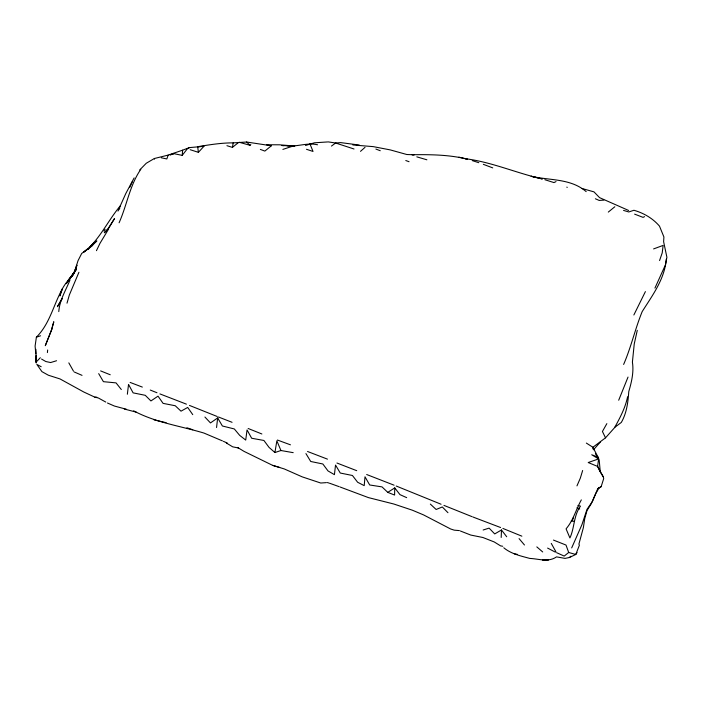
<?xml version="1.0" encoding="UTF-8"?>
<svg xmlns="http://www.w3.org/2000/svg" width="702" height="702" viewBox="0 0 702 702"><rect width="100%" height="100%" fill="white"/><g stroke="black" fill="none" stroke-linecap="round" stroke-linejoin="round"><path stroke-width="1.05" d="M387.767 492.365L394.743 487.899L394.594 495.05L387.767 492.365L382.037 486.898L369.691 484.977L365.005 476.807L364.206 485.635L357.643 482.265L352.422 475.482L340.277 473.043L335.53 465.049L334.424 474.657L328.01 470.928L322.85 463.987L310.723 461.486L305.932 453.589M40.312 357.722L36.188 362.03L36.153 355.624L36.214 363.013L35.916 349.342M592.848 448.911L592.892 447.262L605.519 437.837L614.548 427.693C619.963 417.918 625.359 407.809 627.597 396.762M501.193 537.469L501.482 529.966L494.717 533.924L489.11 528.123L483.143 530.01M174.772 153.852L182.213 155.37L182.634 150.167L189.4 147.613L203.896 146.314L198.412 152.334L190.216 149.71M47.394 352.588L47.657 349.982M216.558 427.536L217.655 417.936L210.477 422.929L204.914 417.032M127.352 394.243L128.536 384.433L133.117 392.866L145.261 395.314L150.93 400.947L158.029 396.156L163.083 403.369L175.254 405.747L181.011 411.17L187.688 407.432L192.752 414.636M666.295 259.143C664.68 279.08 652.448 295.34 642.19 311.583C635.108 328.913 631.089 347.288 623.63 364.443M577.93 505.431L580.484 506.151C573.516 515.584 574.666 527.702 569.919 537.951L566.075 528.843C573.49 520.27 575.965 509.398 581.335 499.885M69.954 278.984L66.269 283.626L74.079 273.262L72.192 275.614L76.307 269.287L67.875 280.923L74.131 272.885L76.281 268.041C72.008 278.115 61.758 284.661 59.951 295.946L62.329 288.899C53.44 304.975 49.816 323.797 36.381 337.197L35.1 346.068L35.811 353.703M226.922 145.691L232.441 147.385L233.178 142.875L246.595 142.023L271.244 145.753M280.94 450.517L274.93 452.536L276.851 440.83L280.94 450.517L293.199 452.658M58.784 311.6C59.582 300.21 65.742 290.505 69.928 280.195M637.276 330.326L634.239 343.989L632.405 362.109C633.985 372.13 631.563 382.055 628.764 391.628C628.027 402.264 626.754 412.987 621.323 422.411L614.864 427.29M67.006 303.176L69.34 295.015L78.922 272.279M582.642 470.507L580.326 478.141L576.965 485.881M601.149 486.67L597.779 488.645L601.149 486.67L603.685 478.641L603.36 476.983L597.613 466.418L598.613 458.924L598.016 457.09L592.892 447.262L586.354 443.076M572.358 520.735L573.35 517.751M182.634 150.167L168.155 155.107L166.839 158.95L161.293 157.783M659.564 260.556L662.214 252.887L663.136 245.402L653.597 248.92M119.086 222.788C126.948 205.212 129.73 185.275 140.804 169.322M628.027 377.071L618.699 400.219M571.682 547.911L581.932 524.666L587.004 509.345L592.488 501.386L595.752 493.655L599.245 487.53M118.822 209.091L125.781 193.576L134.135 177.922M597.376 489.584L591.268 503.711L587.004 510.565L584.713 518.752L583.38 527.588L578.913 544.05L579.387 545.235L575.78 554.483L569.366 557.52L565.04 558.388L556.519 556.879C548.35 562.6 538.741 558.783 529.782 558.423C520.726 555.949 511.188 553.939 503.773 547.779M633.862 314.987L645.401 291.602M654.948 288.083L665.452 264.812L666.9 257.265L663.618 241.699L663.908 236.969L659.485 226.132C652.763 218.322 643.866 213.145 633.95 210.267L628.79 211.96L623.56 210.416M170.191 154.896L173.789 153.949L174.061 153.352L170.244 154.773M129.738 187.381L132.266 181.792M96.446 250.675L99.982 243.331L108.327 229.501M606.853 423.631L602.421 431.484L605.519 437.837M62.004 298.85L57.432 306.721L62.109 298.64M76.307 269.287L72.104 276.184L74.482 272.306L76.957 265.198L74.131 272.885L78.019 260.705L81.695 253.457L88.636 248.42L83.556 252.255L96.841 240.944L90.286 247.402M117.962 211.056L119.91 207.915M577.035 552.509L575.78 554.483L568.69 552.483L566.005 545.05L553.448 540.075M103.949 231.037L105.124 229.273M120.253 205.905C109.415 218.936 102.123 234.17 90.304 246.49M91.944 246.007L94.533 242.673L88.391 249.219M182.213 155.37L187.18 148.991L189.4 147.613M593.506 449.771L600.561 441.821M89.365 247.683L92.875 243.971M168.155 155.107L154.37 158.503L146.253 163.268L139.724 169.945M239.294 142.287L250.026 145.305L250.833 144.577M360.495 151.351L365.031 147.332M608.309 212.083L614.82 206.757M569.366 557.52L570.928 556.203M271.384 145.77L264.856 151.088L260.354 149.412M232.441 147.385L238.575 142.427M568.69 552.483L564.206 556.081L556.554 552.641M331.467 146.077L335.617 143.015L340.681 142.611L359.284 145.042M644.55 216.646L643.05 217.366L634.608 214.136M556.028 181.607L553.966 182.581L544.84 179.712M305.493 145.507L314.417 142.796L327.737 141.936M292.05 146.402L282.853 149.403M36.381 337.197L40.576 335.784M56.555 360.74L50.623 362.548L45.797 361.521L41.532 359.055M317.567 144.787C307.397 142.322 297.271 146.999 287.048 145.823M326.395 482.625L320.753 483.029L302.202 476.86L284.31 468.954L272.622 465.356L244.015 451.368L237.662 447.499L238.592 448.008L232.687 446.832L226.316 442.98M603.843 200.105L599.201 200.439L595.366 198.763M203.896 146.314L198.096 146.639C209.845 144.7 221.463 142.839 233.178 142.875M542.383 560.073L548.578 560.012M266.506 144.752L279.572 144.805L294.831 146.042L281.941 145.516L283.977 145.639M41.181 366.725L36.855 364.426L41.909 371.63L48.377 375.228L60.03 378.94L83.766 391.997L94.849 397.165L96.806 397.183M413.89 154.782L411.951 154.721C430.414 154.519 449.289 154.651 467.269 159.152L458.862 157.143M414.338 154.782L406.809 154.51L390.224 149.895L373.183 146.621L352.86 144.972M459.406 530.607L454.203 530.15L450.658 528.992L423.596 514.926L412.346 510.196L393.796 504.01L368.392 497.595L340.093 487.004M465.417 158.713C491.839 162.065 516.47 173.104 542.348 178.966L531.089 176.272C549.736 180.563 570.7 178.282 586.179 191.637M107.467 403.009L114.4 406.037L126.439 409.275M571.244 520.91L574.131 521.323M328.475 141.927L335.617 143.015L354.036 149M514.347 553.86L517.26 554.308M502.72 546.253L500.605 545.893L494.269 541.97L482.915 537.504L470.77 535.064L460.354 530.984M222.429 440.891L203.957 433.064C180.379 425.965 155.528 422.604 133.634 410.819M154.107 419.884L166.12 422.674M94.849 397.165L98.341 397.981L105.791 402.07M124.289 409.02L136.17 412.118M582.16 188.548L593.962 191.857L599.578 197.648L628.641 210.468M416.812 156.853L426.886 159.802M272.622 465.356L279.668 467.471M327.334 482.564L328.843 483.011M472.279 160.609L478.79 162.697M192.769 429.747L186.925 427.79M306.467 149.28L313.031 151.456L309.933 143.875M329.589 483.23L339.136 486.661M405.782 160.53L409.055 161.714M277.43 440.04L290.452 444.822M471.928 516.619L443.918 505.379M142.339 387.092L130.116 382.423M483.327 164.321L492.734 167.883M327.474 459.143L307.537 451.491M441.067 504.238L396.209 486.03M375.886 149.052L380.256 150.728M356.721 470.682L336.942 463.022M472.823 516.962L500.596 527.527M566.786 187.144L567.286 187.337M366.663 474.517L394.094 485.196M218.454 416.997L232.064 422.306M159.907 393.91L186.416 404.159M261.872 433.976L248.148 428.492M189.47 405.423L217.216 416.505M150.254 390.049L156.958 392.734M100.614 370.902L110.24 374.763M502.869 528.422L521.867 536.17M74.149 371.937L82.037 375.359M223.411 441.33L227.351 443.085M406.677 497.648L399.982 494.638L394.743 487.899M577.018 507.721L579.712 509.038M547.604 548.078L555.317 552.141M536.811 546.893L542.707 551.956M274.93 452.536L269.059 447.411L263.899 440.461L251.667 438.25L247.043 429.914L245.718 440.084L239.689 435.38L234.319 428.957L222.385 425.991L217.655 417.936M430.352 504.097L436.126 509.476L442.33 506.967L447.955 512.706M246.595 142.023L250.026 145.305M519.068 538.618L524.464 544.989M595.41 453.834L596.709 455.458M121.323 389.522L116.041 382.88L103.422 381.677L98.692 373.631M501.482 529.966L506.704 536.758M600.675 472.692L603.36 476.983M68.822 362.873L73.473 371.13M551.263 543.418L555.896 551.719M154.37 158.503L154.537 159.135M197.657 146.595L198.412 152.334M600.175 470.788L600.14 471.832L597.613 466.418L588.188 462.53L598.613 458.924L591.742 454.773L598.016 457.09L599.227 460.407L600.175 470.788M53.764 321.893L51.413 330.352L45.297 345.691L51.694 329.501L51.413 330.352L53.764 321.893M114.558 218.497L108.582 228.448L104.3 232.774L108.003 228.782L114.558 218.497"/></g></svg>
